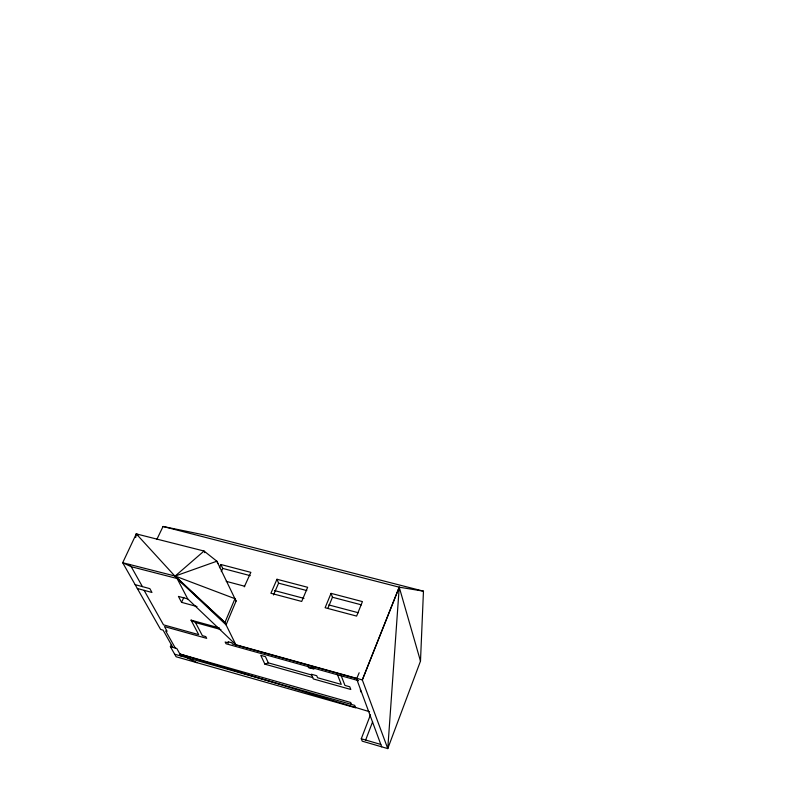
<?xml version="1.0" encoding="UTF-8"?>
<svg xmlns="http://www.w3.org/2000/svg" width="788" height="788" viewBox="0 0 788 788"><rect width="100%" height="100%" fill="white"/><g stroke="black" fill="none" stroke-linecap="round" stroke-linejoin="round"><path stroke-width="1.18" d="M370.439 714.883L361.278 738.77L362.214 741.163L387.775 748.6L420.487 661.112L423.461 591.167L204.328 534.953L163.047 526.482L156.832 539.435M135.713 537.534L136.275 533.89L204.033 551.029L216.858 561.223L236.085 601.086L226.077 624.874L177.113 578.51L136.275 533.89L122.692 562.74L160.594 629.445L163.106 630.144L172.848 647.372M365.652 740.04L372.616 721.818M331.039 593.364L325.109 607.735L356.619 616.088L362.431 601.589L331.039 593.364L332.447 597.245L327.916 608.267M359.17 672.755L356.816 678.379L357.722 681.915L381.697 746.827M204.821 552.683L204.033 551.029L175.163 576.058L224.915 622.51L177.113 578.51L131.222 566.69L122.692 562.74L175.163 576.058L234.952 598.683L224.915 622.51L235.858 644.722L362.313 679.916L387.775 748.6L399.23 587.178L163.047 526.482M273.485 594.979L278.588 583.159L276.972 579.259L307.655 587.296L301.706 601.441L270.914 593.265L276.972 579.259M244.3 586.833L250.86 572.364L220.906 564.513L219.458 567.695M221.29 571.595L222.728 568.424L220.906 564.513M174.69 654.237L354.679 705.359L355.624 707.821L176.118 656.759L170.385 646.672L171.4 644.456M196.99 606.543L181.565 602.347L183.85 597.393M268.334 662.866L265.438 656.65L260.769 655.35L264.906 664.166L268.334 662.866L311.644 675.001M175.163 576.058L216.858 561.223L218.01 563.686M308.502 667.544L313.594 668.145L313.979 669.071L308.502 667.544L308.118 666.618M423.461 591.167L399.23 587.178L362.313 679.916L399.23 587.178L420.487 661.112M222.728 568.424L250.279 575.664M278.588 583.159L306.808 590.576M332.447 597.245L361.406 604.849M274.431 590.557L303.961 598.368M328.773 604.928L358.304 612.739M226.215 581.347L244.713 586.252M135.152 584.657L149.858 588.646L151.976 592.468L137.319 588.478M235.858 644.722L187.721 598.919L178.423 596.398L181.565 602.347M144.106 590.33L163.5 624.845L198.704 634.635L191.041 620.136L219.458 627.967M191.041 620.136L195.483 622.55L220.936 629.563M357.644 678.872L232.539 644.052L231.928 642.821L228.008 641.727L228.628 642.969L225.141 641.993L226.018 643.747L358.57 680.674M264.906 664.166L312.747 677.591M170.385 646.672L176.798 648.485L181.043 656.04M196.823 662.649L179.92 654.04L350.69 702.482L351.448 704.442M361.278 738.77L380.811 744.443M179.92 654.04L369.562 711.722M136.275 533.89L138.373 534.845M129.045 564.346L131.222 566.69L142.411 586.627M175.31 648.071L165.608 630.843L167.115 631.267L164.495 626.598L206.702 638.359L205.786 636.605L202.368 635.66L195.483 622.55M177.113 578.51L187.721 598.919M234.952 598.683L236.085 601.086M337.53 674.814L341.263 684.398L317.574 677.749L316.737 675.73L311.309 674.203L313.319 678.941L350.808 689.47L349.783 686.781L344.947 685.422L341.253 675.848M360.303 689.736L361.298 692.416"/></g></svg>
